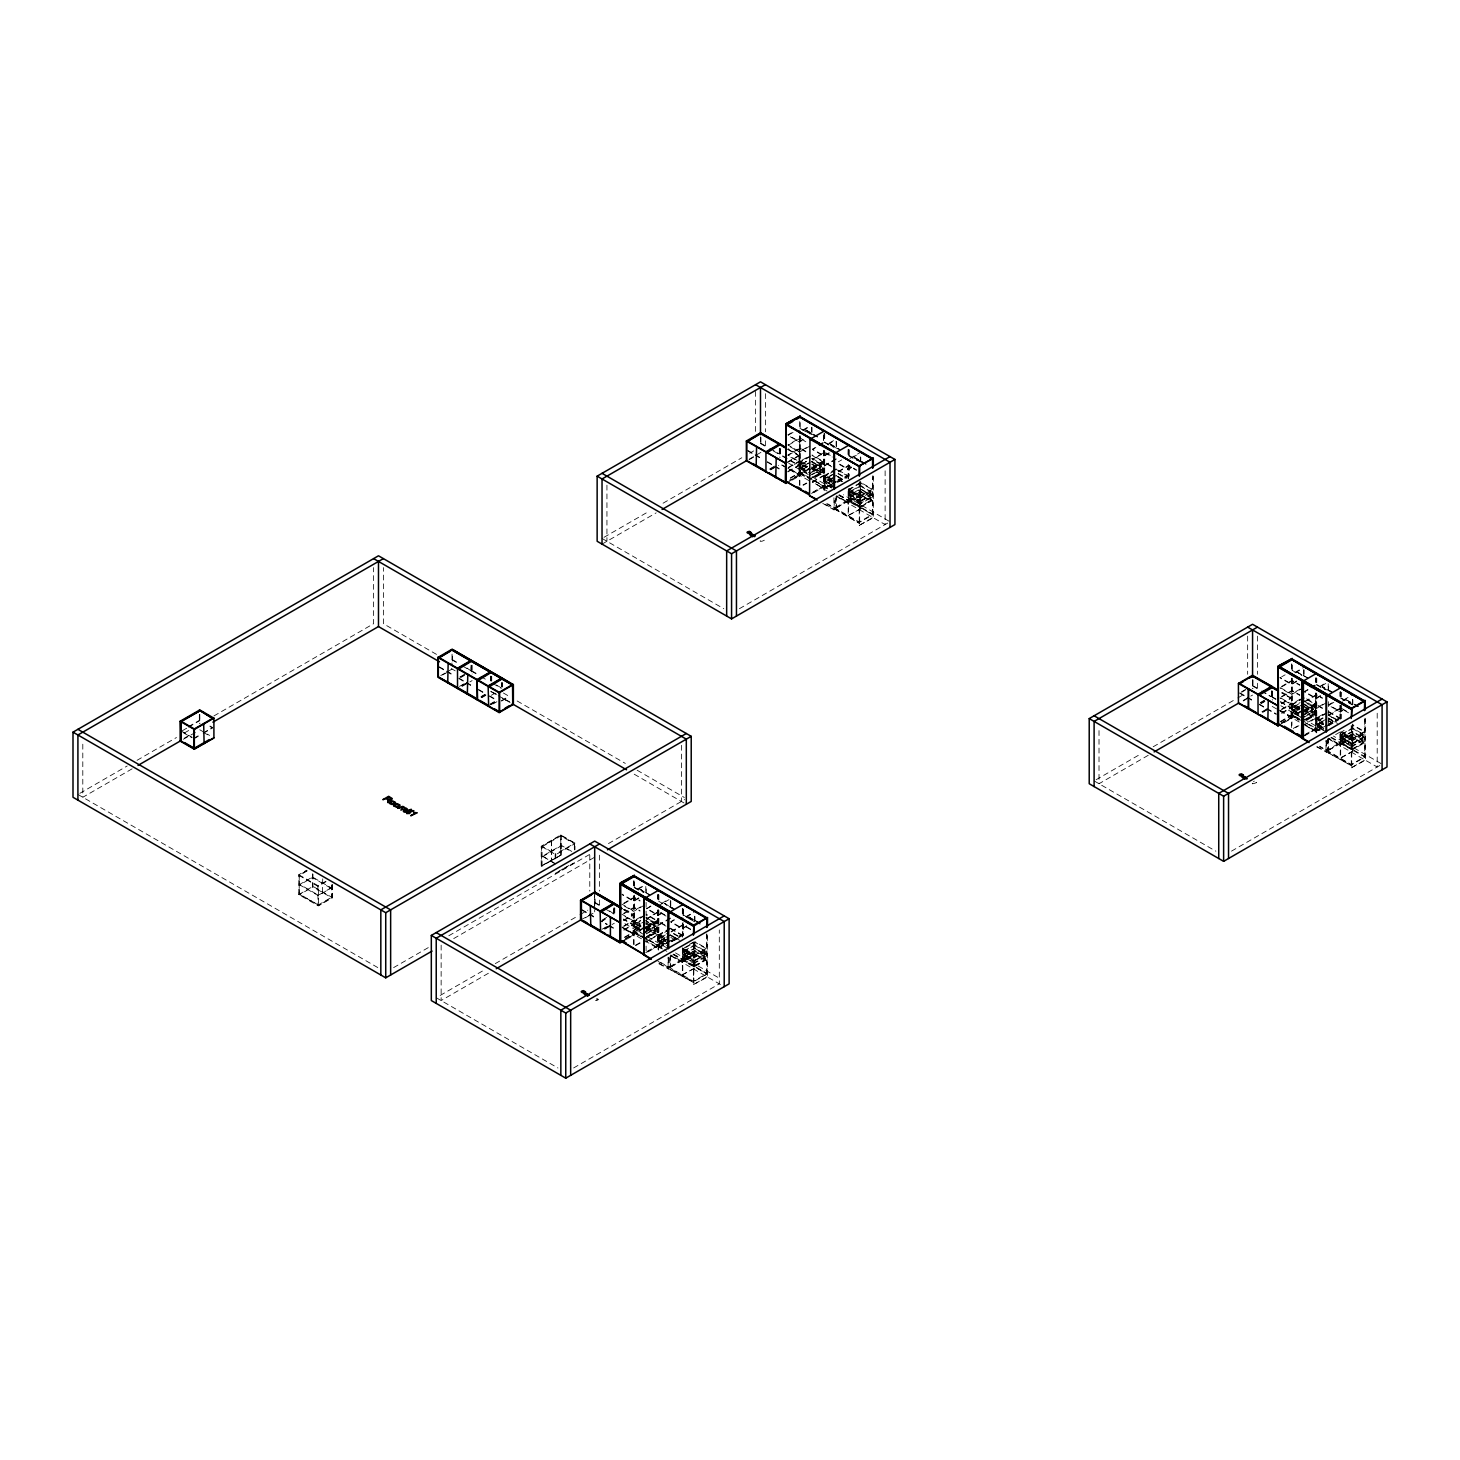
<?xml version="1.0" encoding="UTF-8"?>
<svg xmlns="http://www.w3.org/2000/svg" width="1460" height="1460" viewBox="0 0 1460 1460"><rect width="100%" height="100%" fill="white"/><g stroke="black" fill="none" stroke-linecap="round" stroke-linejoin="round"><path stroke-width="0.75" stroke-dasharray="5 3.75" d="M639.425 925.859L639.626 924.417L640.356 926.206L634.826 929.381L634.826 932.83L644.134 938.214L655.175 931.845L655.175 928.377L644.134 934.747M640.046 924.947L640.32 925.695M663.661 940.094L663.862 938.707C665.103 941.207 663.369 939.163 663.734 938.853M664.702 940.459L664.555 939.109M688.956 952.248C690.106 955.643 688.153 951.591 688.572 953.836M689.485 954.055L688.554 952.449M805.245 466.543L805.154 465.265L806.157 466.871L805.08 465.685L806.121 466.89L800.627 470.102L800.627 473.551M830.722 481.052C829.919 478.643 829.7 481.69 830.375 479.829M854.392 494.575C856.089 493.389 853.863 494.593 855.195 493.498M855.323 493.717L855.341 494.794L855.505 493.736L854.191 494.392L855.031 493.754M1297.922 708.118C1298.688 711.148 1296.443 706.658 1297.119 709.177M1297.976 708.41C1296.973 708.903 1299.473 708.538 1296.881 708.739M1321.647 723.339C1323.015 722.481 1322.632 723.576 1322.45 722.28M1346.959 736.734L1346.85 735.42L1346.467 737.008M1347.16 735.694L1347.397 737.3L1346.467 735.658M638.987 925.603L640.356 925.165M664.902 939.254C661.489 940.386 666.581 939.547 664.92 940.331M688.755 953.745L689.613 953.69M804.788 466.342L806.084 466.105M829.736 480.614L829.973 479.592M854.574 494.465L854.976 494.301M1297.539 708.866L1297.703 708.502M1321.391 722.974C1323.38 723.868 1321.811 721.696 1321.574 723.302M1321.592 721.933L1322.742 723.466M1346.211 736.698L1347.306 736.241M639.243 925.403L640.356 925.056L640.192 926.224M664.811 939.291C662.949 938.944 665.176 939.674 663.917 939.802M689.248 953.325L689.631 952.96M805.062 466.452L806.011 466.963M805.829 465.375L805.975 466.652M854.392 494.283L854.374 493.261M1297.119 707.881L1297.684 708.465M1321.756 721.879C1322.158 723.558 1320.953 722.025 1322.742 722.499M1346.558 736.57L1346.558 735.548M1347.416 737.227L1346.503 736.168L1347.562 736.187M764.346 540.218C760.332 542.645 757.43 540.419 763.836 540.182M664.483 940.039L663.716 938.762M806.157 466.926L805.099 465.886L806.084 466.598M639.772 925.257C638.586 925.056 641.852 925.841 639.024 925.677M664.829 940.331L663.752 939.218M830.411 480.121L829.682 479.427L830.539 480.431M855.432 494.429L854.483 493.097L854.41 494.009M855.305 494.484L854.757 493.517M639.334 925.567L639.462 925.129M805.427 465.138L805.409 465.685M1346.448 700.07L1358.311 706.494M829.937 479.847L829.955 479.3M649.791 894.724L639.9 889.231L643.842 892.188M674.301 908.886L664.409 903.411L674.064 909.689M866.182 463.952L854.447 457.436L864.083 463.732M664.537 939.747L664.154 938.579M805.044 465.776L805.299 465.886M698.5 922.209L688.591 917.446M805.792 429.861L817.509 436.558M639.48 925.257L640.356 926.206L639.589 925.494M688.572 953.143L688.846 953.289M830.32 444.023L840.12 449.607M188.577 726.624L199.801 720.127M186.697 728.212L181.095 731.442L192.026 737.756M188.577 727.135L199.801 720.638M79.88 793.309L127.184 765.989M137.039 760.313L176.459 737.537M184.343 732.993L190.256 729.58M213.927 715.929L373.596 623.73L373.596 567.593M184.343 738.158L191.826 733.832M132.093 768.836L82.8 797.288L82.8 741.133M183.339 739.235L196.151 732.044M193.851 738.304L201.334 733.978M203.196 732.902L212.558 727.5L208.908 725.401M193.851 738.815L201.334 734.489M203.196 733.413L212.558 728.011L208.908 725.912M604.002 537.317L649.28 511.164M663.059 503.207L741.808 457.746M749.692 453.202L753.634 450.921M791.32 432.853L787.852 434.861L799.423 441.541L802.909 439.533M793.072 432.361L787.852 435.372L799.423 442.051L802.909 440.044M602.031 544.106L656.161 512.861M749.163 459.17L760.934 452.363M749.163 459.681L757.01 455.137M802.909 429.97L808.128 426.959M803.091 430.39L808.566 427.214M769.858 468.842L773.782 466.579M806.376 447.618L799.423 451.633L787.852 444.935L800.007 437.927L805.811 441.267M809.844 446.121L799.423 452.125L787.852 445.446L800.007 438.438L805.811 441.778M769.858 469.353L773.782 467.09M770.314 469.609L774.676 467.09M770.752 469.864L778.6 465.338M787.524 461.999L799.295 455.191M787.524 462.51L799.733 455.447L788.053 448.713M829.152 453.202L823.951 456.213L812.38 449.534L815.848 447.015M812.38 449.534L815.848 447.526M829.17 443.128L834.39 440.117M827.875 444.387L834.828 440.373M806.394 457.692L787.852 468.186L799.295 474.518L789.477 480.176M810.3 455.94L799.441 462.218L787.834 455.52L800.007 448.512L805.811 451.852M810.3 456.451L799.879 462.473L807.617 466.945M787.852 471.434L798.784 465.138L780.078 454.334M800.627 467.893L800.627 464.444L806.157 461.25M787.852 471.945L798.784 465.649L780.078 454.845M806.595 461.506L801.084 464.7L801.084 468.149L806.595 464.955M830.32 455.41L824.535 452.071L812.38 459.608L824.535 452.582L832.255 457.035M806.796 472.164L799.898 468.131L809.935 473.277L820.976 466.89L820.976 463.44M809.935 462.346L801.266 467.364L806.741 470.522M440.738 675.578L452.052 669.045M799.898 468.186L809.935 462.546M442.69 674.958L448.585 671.563M829.152 452.691L823.951 455.702L812.38 449.023M806.595 467.182L801.084 470.357L801.084 473.806M790.444 477.803L800.171 472.182L806.741 476.179M790.444 478.314L800.171 472.693M809.935 468.021L799.423 474.354L787.852 467.674L800.007 460.666L805.811 464.006M812.654 467.09L822.418 461.451L822.418 472.766L812.654 478.405M791.448 479.555L809.844 468.861M813.092 467.346L822.856 461.707L822.856 473.022L813.092 478.661M787.962 482.074L799.733 475.267L799.733 435.627M811.486 468.66L823.641 461.634L812.052 454.936M792.379 480.03L800.171 475.522L800.171 435.883M812.216 469.007L821.414 463.696L821.414 467.145L810.391 473.533M836.124 469.353L823.969 476.38L812.362 469.682L824.517 462.145L832.255 466.616M812.362 469.682L824.517 462.656L832.255 467.127M812.125 471.617L820.775 466.616M812.125 471.817L820.775 466.817L811.669 461.561M836.106 458.768L823.951 465.776L811.669 458.586M836.106 459.261L823.951 466.287L812.38 459.608M459.809 677.038L467.09 672.841M460.703 677.057L468.003 672.841M809.935 475.486L820.976 469.098L820.976 472.565L809.935 478.935L800.354 473.533M460.703 677.568L464.353 675.469M812.216 474.664L821.414 469.353L821.414 472.821L810.391 479.19M838.314 461.853L841.781 459.845M812.125 477.475L820.775 472.273L811.669 467.017M802.909 485.012L806.394 483.005M803.347 485.267L806.832 483.26M849.902 458.458L860.323 452.436M852.074 457.71L857.294 454.699M827.09 491.071L812.38 481.836L824.535 474.81L832.255 479.263M812.38 482.348L824.535 475.321L832.255 479.774M459.462 686.401L465.357 683.006M836.124 468.842L823.969 475.869L812.362 469.171M461.433 685.78L465.357 683.517M461.871 686.036L466.233 683.517M834.828 470.613L824.407 476.635L833.021 481.636M462.309 686.291L472.127 680.615M832.729 477.712L825.155 482.055L825.155 478.606L832.51 474.354M832.948 474.609L825.593 478.844L825.593 482.311L832.948 478.059M838.314 471.416L848.735 465.393L856.454 469.846M838.314 471.927L848.735 465.904L856.454 470.357M833.076 485.924L825.794 481.508L836.197 475.504M851.618 467.017L848.15 469.025L836.58 462.346M851.618 467.529L848.15 469.536L836.58 462.856M832.51 480.011L825.155 484.264L825.155 487.713L825.593 484.519L832.948 480.267M812.855 492.166L823.805 485.833M812.417 479.975L823.622 486.235L823.805 450.611M811.486 493.462L824.261 486.089M813.749 492.677L824.699 486.344L824.699 451.122M824.425 487.95L824.864 476.416M825.794 487.385L836.197 481.18M836.106 481.49L823.951 488.516L812.38 481.836M823.951 489.027L836.106 482.001M837.164 481.234L846.946 475.595M837.62 481.49L847.384 475.851M848.735 475.467L834.463 483.972L825.155 478.606M838.295 482.001L848.735 475.978M481.052 696.584L484.976 694.321M481.052 697.095L484.976 694.832M481.49 697.351L485.852 694.832M491.29 691.693L496.327 694.796M481.928 697.606L485.852 695.343M491.363 695.27L495.013 693.153M848.169 489.702L860.761 482.42L872.368 489.118L848.15 502.861L836.58 496.181M871.364 491.892L860.396 485.541L849.355 491.929L860.341 498.261L871.364 491.892L871.364 495.341L860.341 501.711M860.834 485.797L849.793 492.166L849.793 495.633L860.834 489.264M490.122 704.103L495.998 700.69M490.122 704.596L495.998 701.202M490.56 704.851L496.893 701.202M502.331 698.062L509.084 702.169M871.364 497.55L860.396 491.217L849.355 497.586L860.341 503.919L871.364 497.55L871.364 500.999L860.341 507.368M492.969 703.976L496.893 701.712M860.834 491.473L849.793 497.842L849.793 501.291M835.558 498.572L835.558 507.368L848.333 499.995L848.333 491.18M501.492 700.599L508.773 696.402M848.771 500.251L835.138 508.627L849.227 500.506M501.492 701.11L508.773 696.913M849.994 500.506L860.341 506.474L870.726 500.47L860.396 494.502L848.625 501.273L860.177 507.934L860.615 496.418L848.607 489.447M822.746 503.371L834.061 509.905L834.372 497.513M860.396 494.703L849.994 500.707L860.341 506.675M860.834 494.922L848.15 502.349L836.58 495.67M860.341 500.999L870.726 494.794L860.396 488.826L848.625 495.67L860.177 502.331L849.063 495.341M848.169 490.852L848.169 515.526L860.761 508.755L860.761 481.855M848.169 515.526L860.761 508.755M872.496 514.65L872.66 476.927L872.496 514.65L848.607 500.853M859.173 482.84L859.228 525.363L872.861 517.497L872.861 475.65M859.228 525.363L873.299 517.752L873.299 475.905M739.435 608.674L890.016 521.749L843.296 494.758M332.533 884.505L332.533 897.681L318.389 905.912L298.771 894.578L298.771 874.759L306.618 870.233M307.056 870.489L299.209 875.014L299.209 894.834L312.951 886.913L312.969 873.208M307.056 871L299.209 875.525L317.952 886.348L326.237 881.566M298.771 894.578L312.969 886.384L332.533 897.681M325.799 881.311L317.952 885.837L317.952 905.656L331.675 897.717L331.675 884.505M322.332 892.297L322.733 878.847M331.183 887.844L318.426 895.199L299.72 884.395L312.458 877.04L331.183 887.844L318.426 895.71L299.72 884.906L312.458 877.551L331.183 888.355M317.952 905.145L331.675 897.225M541.204 866.017L561.206 854.976L541.623 866.309L541.623 846.49L561.242 835.156L561.242 854.994L541.204 866.017L541.204 846.252L560.768 834.956L574.966 843.095L574.966 849.702M542.061 846.745L560.786 835.923L574.528 843.862L555.786 854.666L541.204 846.252M555.311 864.046L542.554 856.162L561.279 845.358L574.017 852.731M542.554 856.673L561.279 845.869L568.561 850.085M555.183 858.553L555.183 854.319L574.966 843.095M562.775 869.029L555.183 873.409L574.528 862.659M564.673 867.933L572.265 863.535M393.616 967.615L429.094 947.139M448.804 935.75L590.734 853.808M608.473 843.57L684.685 799.569M453.713 938.579L595.644 856.637M440.172 995.446L485.45 969.312M495.287 963.618L577.977 915.894M579.948 914.745L587.814 910.201M488.388 973.272L441.139 1000.556L441.139 944.419M580.952 919.818L595.133 912.153M585.314 917.811L591.209 914.416M637.108 889.25L642.309 886.238M639.078 888.629L642.765 886.494M623.785 903.211L634.206 897.188L639.991 900.528M623.785 903.722L634.206 897.699L639.991 901.039M638.823 897.809L633.622 900.82L622.033 894.14M638.823 898.32L633.622 901.331L622.033 894.652M602.433 919.909L609.714 915.694M605.152 918.869L601.52 920.968L607.123 924.198M605.152 919.38L601.52 921.479L607.123 924.709M623.767 913.285L634.188 907.262L639.991 910.62M623.767 913.796L634.188 907.773L639.991 911.131M602.086 929.254L607.981 925.859M640.575 906.879L633.622 910.894L622.033 904.214M644.042 905.383L633.622 911.405L622.033 904.726M604.057 928.633L607.981 926.37M604.495 928.889L614.313 923.231M604.933 929.144L610.827 925.75M623.676 920.147L633.476 914.471M623.676 920.639L633.932 914.726L624.114 909.069M661.617 913.486L658.131 915.493L646.561 908.813L651.78 905.291M646.561 908.813L651.78 905.802M661.617 903.411L668.57 899.396M623.785 925.95L634.206 919.928L639.991 923.267M658.223 905.875L669.008 899.652M623.785 926.461L634.206 920.439L639.991 923.779M640.575 916.971L633.622 920.986L622.033 914.288M644.499 915.219L633.622 921.497L622.033 914.799M644.499 915.73L634.078 921.753L640.976 925.768M634.096 921.789L634.534 932.812L641.414 936.791M623.876 929.673L632.983 924.399L623.621 918.997M634.826 927.173L634.826 923.724L640.338 920.53M623.876 930.184L632.983 924.91L623.621 919.508M640.776 920.786L635.264 923.979L635.264 927.428L640.776 924.235M670.304 918.541L658.131 925.567L646.561 918.887L658.734 911.35L666.435 915.803M646.561 918.887L658.734 911.861L666.435 916.314M634.096 927.465L644.134 921.625M661.617 912.974L658.131 914.982L646.561 908.303M640.776 926.443L635.264 929.637L635.264 933.086M624.625 937.083L634.37 931.462L639.918 934.674M624.625 937.594L634.37 931.973M644.134 927.301L625.628 938.324M625.628 938.835L644.042 928.122M646.835 926.352L656.598 920.712L656.598 932.046L646.835 937.685M645.32 927.739L657.055 920.968L657.055 932.301L645.32 939.072M622.161 941.353L633.932 934.546M645.667 927.939L657.839 920.913L646.233 914.216M626.577 939.309L634.37 934.802L634.37 895.163M645.667 928.451L657.839 921.424L646.233 914.726M670.322 928.633L658.15 935.659L646.543 928.962L658.716 921.424L666.453 925.895M646.543 928.962L658.716 921.935L666.453 926.406M646.305 931.097L654.974 925.895L645.849 920.621L655.613 926.425L655.613 922.976L645.849 917.336M644.572 932.794L655.613 926.425M670.304 918.03L658.131 925.056L646.561 918.377M646.415 933.944L655.613 928.633L655.613 932.101L644.572 938.47M674.246 919.617L670.76 921.625L682.349 928.305L687.551 925.293M674.246 920.129L670.76 922.136L682.349 928.815L687.551 925.804M646.305 936.754L654.974 931.553L645.849 926.297M635.374 945.295L640.575 942.284M635.812 945.551L641.013 942.54M685.835 916.734L694.522 911.715M686.273 916.989L691.474 913.978M670.322 928.122L646.561 941.627L658.734 934.09L666.435 938.543M669.008 929.892L658.588 935.915L666.326 940.368M679.685 940.331L670.377 934.984L659.336 941.335L659.336 937.867L666.709 933.633M665.304 934.947L659.792 938.123L659.792 941.591L665.304 938.397M658.624 941.609L668.662 946.701M670.377 934.783L659.975 940.788L665.45 943.945M666.709 939.291L659.336 943.543L659.336 946.992L666.873 951.336M665.304 940.605L659.792 943.799L659.792 947.248L665.304 944.054M647.054 951.427L658.004 945.113M646.616 939.236L657.803 945.514L658.004 909.89M645.667 952.741L658.442 945.368M647.93 951.938L658.88 945.624L658.88 910.401M662.493 948.945L658.624 947.23L662.055 949.201M659.975 946.445L670.377 940.459M670.304 940.769L658.131 947.796L646.561 941.116M671.363 940.514L681.127 934.875M658.131 948.307L670.304 941.28M671.801 940.769L681.564 935.13M682.915 934.747L668.662 943.251L659.336 937.867M671.928 941.609L682.915 935.258M674.611 940.313L680.123 937.137M689.303 944.456L694.522 941.444M684.083 947.978L694.96 941.7L706.549 948.398L682.349 962.14L670.76 955.46M683.262 949.018L682.824 960.552L694.376 967.213L694.814 955.679L682.824 949.274L694.394 955.935L706.549 948.909L694.96 942.211L684.539 948.234M695.033 945.076L683.992 951.446L683.992 954.913L695.033 948.525M695.033 950.734L683.992 957.121L683.992 960.571M669.757 957.833L669.757 966.648L682.532 959.275L682.532 948.27M682.97 959.53L669.337 967.907L683.408 959.786M658.825 963.728L668.68 968.929L668.68 957.578M695.033 954.201L682.349 961.629L670.76 954.949M705.563 951.153L694.522 957.541L683.554 951.19L694.577 944.821L705.563 951.153L705.563 954.621L694.522 960.99L683.554 954.658M705.563 956.829L694.522 963.198L683.554 956.866L694.577 950.497L705.563 956.829L705.563 960.278L694.522 966.648M694.522 965.735L704.924 959.749L694.577 953.781L684.192 959.767L694.522 965.936M682.349 947.887L682.349 974.805L694.96 968.035L694.96 943.361M682.349 974.805L694.96 968.035M682.787 960.133L706.859 973.82L673.151 954.366M707.042 973.929L693.409 981.813L658.022 961.373M659.263 963.472L693.81 982.708L668.114 968.4L668.114 957.048M693.409 942.795L693.409 984.642L707.042 976.777L706.859 933.98M693.409 984.642L707.498 977.032L707.498 935.185M573.634 1067.953L719.305 983.839L719.305 929.947M1241.602 691.766L1248.884 687.551M1241.602 692.277L1245.252 690.16M1096.077 779.75L1141.355 753.615M1153.163 746.79L1235.853 699.066M1237.824 697.917L1243.737 694.504M1281.661 676.82L1285.147 674.812M1148.235 755.313L1099.015 783.728L1099.015 727.591M1243.208 700.471L1252.571 695.07M1243.208 700.983L1249.085 697.588M1294.984 672.421L1303.67 667.402M1295.166 672.823L1300.641 669.665M1281.661 686.383L1292.082 680.36L1299.802 684.831M1281.661 686.894L1292.082 680.871L1299.802 685.324M1296.717 680.981L1291.498 683.992L1279.927 677.312M1260.309 702.57L1267.609 698.355M1296.717 681.491L1291.498 684.503L1279.927 677.823M1260.309 703.081L1263.958 700.964M1261.221 703.081L1264.871 700.983M1261.221 703.592L1264.871 701.493M1281.643 696.457L1292.082 690.434L1299.802 694.905M1281.643 696.967L1292.082 690.945L1299.802 695.416M1300.185 689.065L1291.498 694.066L1279.927 687.386M1303.67 687.569L1291.498 694.577L1279.927 687.897M1261.933 711.805L1267.828 708.41M1262.371 712.06L1268.703 708.41M1272.189 706.403L1303.196 724.306M1262.827 712.316L1268.703 708.921M1281.552 703.318L1291.37 697.643L1291.37 717.462M1281.552 703.811L1291.808 697.898L1281.99 692.241M1307.923 689.467L1304.455 691.474L1316.026 698.154L1321.227 695.142M1307.923 689.978L1304.455 691.985L1316.026 698.665L1321.227 695.654M1319.511 686.583L1326.465 682.568M1321.483 685.945L1326.903 682.824M1281.661 709.122L1292.082 703.099L1299.802 707.553M1281.661 709.633L1292.082 703.611L1299.802 708.063M1300.203 699.139L1291.516 704.158L1279.909 697.46M1303.67 697.643L1291.516 704.669L1279.909 697.971M1299.692 709.396L1291.954 704.924L1302.375 698.902M1291.972 704.961L1292.41 715.984L1299.309 719.962M1281.752 712.845L1290.859 707.571L1277.774 700.015M1292.702 706.895L1302.01 712.261L1313.051 705.892L1313.051 709.341L1302.01 715.71L1292.702 710.345L1292.702 706.895L1300.057 702.643M1281.752 713.356L1290.859 708.082L1277.774 700.526M1298.67 703.957L1293.14 707.151L1293.14 710.6L1298.67 707.406M1304.455 701.548L1316.61 694.522L1322.395 697.862M1302.01 704.797L1291.972 710.637L1298.852 714.597M1292.702 712.553L1302.01 717.918L1313.051 711.549L1313.051 715.017L1302.01 721.386L1292.702 716.002L1292.702 712.553L1300.057 708.301M1298.67 709.615L1293.14 712.808L1293.14 716.258M1280.566 721.386L1292.246 714.633L1299.655 718.922M1280.566 721.897L1292.246 715.144M1302.01 710.472L1291.972 716.239L1298.852 720.218M1281.552 722.627L1300.185 711.786M1281.552 723.138L1303.67 710.29M1304.729 709.523L1314.493 703.884L1314.493 715.217L1304.729 720.857M1305.167 709.779L1314.931 704.14L1314.931 715.473L1305.167 721.112M1280.037 724.525L1291.808 717.718M1305.295 710.108L1315.716 704.085L1304.109 697.387M1284.453 722.481L1292.246 717.973L1292.246 678.334M1304.291 711.458L1315.716 704.596L1304.109 697.898M1304.181 714.269L1312.85 709.067L1305.568 704.851M1302.448 715.966L1313.489 709.596L1313.489 706.147L1304.181 700.764M1322.979 704.213L1316.026 708.228L1303.744 701.019M1326.447 702.716L1316.026 708.739L1304.455 702.059L1316.61 695.033L1322.395 698.373M1304.291 717.115L1313.489 711.805L1313.489 715.272L1302.448 721.642M1332.122 702.789L1328.655 704.797L1340.225 711.476L1343.693 709.469M1333.856 702.296L1328.655 705.308L1340.225 711.987L1343.693 709.98M1304.181 719.926L1312.85 714.925M1293.25 728.467L1300.203 724.452M1295.422 727.719L1298.907 725.711M1343.711 699.906L1352.398 694.887M1342.415 701.165L1349.369 697.15M1322.979 714.305L1304.455 724.799L1316.026 731.478L1326.447 725.456M1326.903 712.553L1316.026 718.831L1304.437 712.133L1316.591 705.107L1322.395 708.465M1326.903 713.064L1316.482 719.087L1323.38 723.101M1322.742 717.864L1317.23 721.039L1326.538 726.423L1340.809 718.43M1323.18 718.119L1317.668 721.295L1317.668 724.762L1323.18 721.568M1326.538 718.959L1317.869 723.959L1323.326 727.317M1323.07 721.167L1317.23 724.507L1326.538 729.872M1304.93 734.599L1315.88 728.284L1315.88 693.062M1323.18 723.777L1317.668 726.97L1317.23 730.164L1316.938 718.867M1315.697 728.686L1315.697 693.263M1303.561 735.913L1316.336 728.54M1304.638 735.803L1316.774 728.795L1316.774 693.573M1317.869 729.617L1326.538 724.616M1323.07 726.824L1316.026 730.967L1304.455 724.288L1316.61 717.261L1322.395 720.601M1317.668 730.42L1323.18 727.226M1329.239 723.686L1339.003 718.046M1327.724 725.072L1339.459 718.302M1328.071 725.273L1340.809 717.918M1328.819 725.62L1338.017 720.309M1335.608 734.617L1340.809 731.606L1352.38 738.286L1340.225 745.312L1328.655 738.632M1344.149 730.402L1340.681 732.409L1352.27 739.107L1364.443 732.08L1352.836 725.383M1352.909 728.248L1341.868 734.617L1341.868 738.085L1352.909 731.697M1340.7 738.103L1352.471 731.277L1363.439 737.793L1352.398 744.162L1341.43 737.829M1352.471 731.478L1342.068 737.282L1352.398 743.45M1352.909 733.924L1341.868 740.293L1341.868 743.742M1327.633 738.815L1327.633 749.82L1340.408 742.447L1340.408 733.632M1340.846 742.702L1327.213 751.079L1341.284 742.957M1342.068 743.14L1352.471 736.953L1363.439 743.45L1352.398 749.82L1341.43 743.487L1341.284 734.143M1316.701 746.899L1326.574 752.101L1326.447 739.964M1341.43 743.487L1352.471 737.117M1352.909 737.373L1340.225 744.801L1328.655 738.121M1352.27 738.596L1364.443 731.57L1352.836 724.872M1363.439 734.325L1352.398 740.713L1341.43 734.362L1352.471 727.992L1363.439 734.325L1363.439 737.793M1352.398 743.25L1362.801 737.245M1352.69 744.472L1340.7 738.048M1363.439 740.001L1352.398 746.37L1341.43 740.038L1352.471 733.668L1363.439 740.001L1363.439 743.45M1352.398 748.925L1362.801 742.921M1352.836 724.288L1352.836 751.207L1340.244 757.977L1340.244 733.303M1352.836 751.207L1340.681 758.233L1340.681 733.559M1351.248 725.292L1351.303 767.814L1364.936 759.948L1364.936 718.101M1351.303 767.814L1365.374 760.204L1365.374 718.356M1231.51 851.125L1382.091 764.182L1333.418 736.077M1253.538 781.702L1254.286 781.1M596.866 999.005L598.016 999.443L596.665 999.917M596.702 998.731C602.268 999.826 591.902 1001.56 594.001 1000.1M1346.503 699.924L1358.092 706.439M1307.667 677.896L1297.776 672.439L1307.43 677.878M1332.195 692.058L1322.285 686.601L1331.94 692.04M1301.918 675.067L1297.757 672.476L1301.699 675.378M1332.177 692.587L1322.267 687.295M1340.809 697.77L1352.38 704.45M1322.231 687.204L1326.319 689.467M1292.082 670.286L1297.867 673.626M1316.61 684.448L1326.264 690.014M1340.809 698.281L1352.38 704.961M1316.61 684.959L1324.329 689.412M1346.594 711.184L1340.809 707.845L1328.655 714.871L1338.291 720.437M1348.529 712.808L1340.809 708.356L1328.655 715.382L1338.291 720.948M1322.395 707.954L1316.591 704.596L1304.437 711.622L1316.026 718.32M1328.636 711.549L1340.244 718.247M1328.636 712.06L1340.244 718.758M1352.471 728.504L1362.563 734.325L1362.563 737.793L1352.471 731.953M1328.272 715.181L1337.123 720.309M1328.272 717.955L1335.553 722.171M1303.744 703.994L1313.489 709.596M1328.272 718.156L1337.579 723.503M1303.744 704.486L1312.613 709.596L1312.613 706.147M1328.272 718.63L1335.352 722.736M1291.37 698.154L1281.679 692.788L1291.005 698.373L1291.005 717.462M1304.181 706.439L1313.489 711.805M1328.709 720.601L1332.25 722.645M1352.471 734.161L1362.563 740.001L1362.563 743.45L1342.744 732.208M1303.744 706.695L1312.613 711.805L1312.613 715.272L1303.744 710.144M1328.272 720.839L1331.812 722.901M1303.744 709.669L1313.489 715.272M1316.61 717.773L1322.395 721.112M1340.681 731.898L1352.69 738.851L1352.69 750.13L1340.7 743.724L1341.138 734.07M1291.954 704.413L1299.692 708.885M1316.482 718.576L1323.818 722.846M1352.398 740.202L1342.306 734.362L1342.306 737.829L1352.398 743.651M1298.907 709.962L1293.597 706.895L1293.597 710.345L1298.907 713.411M1323.435 724.123L1318.106 721.039L1318.106 724.507L1323.435 727.573M1252.534 685.452L1260.016 689.777M1261.896 690.854L1271.24 696.767L1261.896 691.365M1272.153 696.785L1275.894 698.938M1252.534 685.963L1260.016 690.288M1272.153 697.278L1275.894 699.449M1298.816 713.155L1293.341 709.998M1341.138 737.793L1352.69 744.527M854.428 457.473L865.871 464.225M1292.41 710.327L1299.309 714.341M1323.818 728.504L1316.5 724.78L1323.38 728.759M854.374 458.075L864.265 463.568M817.509 437.087L805.701 429.988L815.319 436.266M839.755 449.789L830.192 444.862M1352.398 745.859L1342.306 740.038L1342.306 743.487M805.774 430.718L815.538 436.102M834.317 446.924L830.503 444.004M848.735 455.319L860.323 461.999M848.735 455.83L856.454 460.283M1298.907 715.619L1293.597 712.553L1293.597 716.002M1323.435 729.781L1318.106 726.715L1318.106 730.164M811.596 434.514L800.007 428.346M824.535 441.997L834.189 447.563M1326.538 732.08L1317.23 726.715L1322.797 722.481M801.942 429.459L809.661 433.912M824.535 442.508L830.32 445.848M1280.84 705.727L1323.672 730.456M1342.068 742.939L1352.398 749.108M1301.517 719.981L1320.096 730.712M1331.41 737.245L1364.936 756.608L1351.303 764.474L1319.676 746.206M1298.816 718.831L1293.341 715.674M1291.625 714.998L1320.096 731.223M1330.863 737.629L1364.936 757.101L1351.303 764.985L1319.676 746.717M1279.927 710.126L1291.498 716.805M1279.927 710.637L1291.498 717.316M1305.149 725.419L1316.829 732.172M1328.509 738.906L1377.2 767.011L1377.2 710.874M1239.777 692.807L1245.398 696.055M1247.26 697.132L1254.742 701.457M1259.396 704.14L1265.017 707.388M1266.878 708.465L1276.241 713.867M1239.777 693.317L1245.398 696.566M1247.26 697.643L1254.742 701.968M1259.396 704.651L1265.017 707.881M1266.878 708.976L1276.241 714.378M1327.633 749.82L1328.509 750.33L1328.509 739.326M805.811 451.341L800.007 448.001L787.834 455.009L799.441 461.707M838.496 470.211L848.169 475.796M1317.139 746.644L1351.686 765.88L1326.009 751.572L1326.009 740.22M812.052 455.447L823.641 462.145L809.935 469.81L800.627 464.444M836.562 469.609L848.169 476.307M860.396 486.052L870.489 491.892L870.489 495.341L860.396 489.52L860.396 485.541M812.107 458.33L821.414 463.696M838.405 473.514L846.216 477.986M837.967 473.752L846.216 478.497M860.396 489.009L871.364 495.341M811.669 461.36L821.414 467.145M838.004 476.562L845.504 481.052M836.197 475.705L843.478 479.92M811.669 462.035L820.538 467.145L820.538 463.696M837.967 477.219L843.278 480.285M788.053 449.224L799.295 455.702M787.542 449.351L799.095 455.83L799.095 474.902M860.396 491.728L870.489 497.55L870.489 500.999L860.396 495.177L860.396 491.217M812.107 463.988L821.414 469.353M838.405 479.172L845.504 483.26M811.669 464.243L820.538 469.353L820.538 472.821L811.669 467.693M837.967 479.427L841.508 481.471M860.396 494.666L871.364 500.999M811.669 467.218L821.414 472.821M848.735 488.644L860.323 495.323M848.735 489.155L860.323 495.834M800.007 461.159L805.811 464.517M799.879 461.962L807.617 466.434M824.407 476.124L832.127 480.595M860.341 497.75L850.249 491.929L850.249 495.378M806.832 467.51L801.522 464.444L801.522 467.893M831.361 481.672L826.031 478.606L826.031 482.055M760.459 443L767.942 447.326M769.822 448.402L779.165 453.804M849.994 494.83L860.341 500.798M760.459 443.512L766.08 446.76M773.563 451.067L779.165 454.315M849.994 495.031L860.341 501.2M825.794 481.508L833.076 485.724M801.266 467.547L806.832 470.959M834.463 487.421L824.425 482.348L833.021 487.311M860.341 503.408L850.249 497.586L850.249 501.036M806.832 473.168L801.522 470.102L801.522 473.551M831.361 487.33L826.031 484.264L826.031 487.713M788.765 463.276L810.19 475.65M812.143 476.781L834.463 489.629M807.581 476.471L829.444 489.283M839.354 494.812L872.861 514.157L859.228 522.023L827.601 503.773M799.733 472.438L829.444 489.483M838.952 495.086L872.861 514.668L859.228 522.534L825.703 503.189M799.569 472.547L810.592 478.898M824.079 486.709L827.765 488.826M838.788 495.177L847.968 500.488M799.898 473.788L806.796 477.767M781.921 464.992L811.121 481.855M836.434 496.473L885.125 524.578L885.125 468.423M781.848 465.138L798.93 475.011L798.93 455.921M747.702 450.373L753.323 453.604M755.203 454.68L762.686 459.006M767.321 461.688L772.942 464.937M774.804 466.014L782.305 470.339M747.702 450.866L753.323 454.115M755.203 455.191L762.686 459.517M767.321 462.2L772.942 465.448M774.804 466.525L782.305 470.85M835.558 507.368L836.434 507.879L836.434 496.874M825.064 504.211L834.5 509.649M1094.106 780.899L1215.851 851.18M602.031 538.448L723.777 608.729M452.016 659.427L459.498 663.734M466.999 668.059L470.74 670.724L461.378 665.34M471.635 670.742L479.117 675.067M496.327 684.995L501.382 687.915M452.016 659.938L459.498 664.245M471.635 671.253L479.117 675.578M480.997 676.655L488.48 680.981M492.951 683.554L501.382 688.427M436.503 654.39L383.396 623.73L383.396 567.593M503.39 693.007L509.284 696.42M517.15 700.964L625.336 763.416M637.144 770.241L684.357 797.489M496.82 694.376L491.728 691.949M509.54 701.712L502.769 698.318M451.268 668.589L455.21 670.852M490.615 691.292L512.734 704.067M634.206 774.202L686.309 804.296M439.277 666.782L444.88 670.03M446.76 671.107L454.243 675.433M458.896 678.115L464.499 681.345M466.379 682.422L473.861 686.748M478.515 689.43L485.267 693.336M489.538 695.799L496.291 699.705M439.277 667.293L444.88 670.542M446.76 671.618L454.243 675.925M458.896 678.626L464.499 681.856M466.379 682.933L473.861 687.258M478.515 689.941L485.267 693.847M489.538 696.311L496.291 700.216M574.528 849.957L574.528 843.351L560.786 835.412L560.786 855.231M574.327 843.46L574.327 849.83M688.609 916.734L700.07 923.486M688.919 917.172L698.464 922.848M639.881 889.268L649.426 894.907M664.409 903.411L673.954 909.069M688.554 917.355L700.106 924.107M643.988 892.06L640.192 889.231M674.246 909.525L664.72 903.393M682.933 914.599L694.504 921.789L682.933 915.11M634.206 887.114L643.842 892.68M658.734 901.276L666.435 905.729M634.206 887.625L639.991 890.965M690.653 929.126L682.933 924.673L670.76 931.699L680.415 937.265M690.653 929.637L682.933 925.184L670.76 932.21L680.415 937.776M670.76 928.377L682.349 935.075M670.76 928.889L682.349 935.586M542.554 856.162L555.311 863.535M694.577 945.332L704.669 951.153L704.669 954.621L694.577 948.781M694.577 948.288L705.563 954.621M672.202 935.842L679.484 940.039M670.377 935.459L677.476 939.565M624.114 909.58L633.476 914.982M623.803 909.616L633.293 915.091L633.293 934.181M623.621 909.726L633.111 915.201L633.111 934.29L623.621 928.797M645.849 923.012L655.613 928.633M670.815 937.429L674.374 939.473M694.577 950.989L704.669 956.829L704.669 960.278L694.577 954.457M705.563 960.278L694.577 953.946L683.554 960.315L683.408 948.763M645.849 926.461L655.613 932.101M684.868 949.036L694.504 954.603M682.933 948.434L694.504 955.114M658.734 934.601L666.435 939.054M682.787 948.726L694.394 955.424M634.078 921.242L641.414 925.512M646.543 928.451L658.15 935.148M658.588 935.404L666.326 939.857M694.522 957.03L684.43 951.19L684.43 954.658L694.522 960.479M641.031 926.79L635.702 923.724L635.702 927.173L641.031 930.239M665.541 940.952L660.23 937.867L660.23 941.335L665.541 944.401M634.826 923.724L644.134 929.089L655.175 922.72L655.175 926.169L644.134 932.538L634.534 927.155L641.414 931.17M594.658 902.28L602.14 906.605M609.623 910.912L613.364 913.595L604.002 908.193M684.192 954.11L694.522 960.278L704.924 954.073L694.577 948.106L682.824 954.931L694.376 961.611L683.262 954.621M594.658 902.791L602.14 907.116M640.922 929.783L635.465 926.625L640.922 929.983M659.975 940.988L665.45 944.146M659.062 941.353L665.942 945.332M634.096 927.41L640.976 931.425M658.624 941.554L665.505 945.587M694.522 962.688L684.43 956.866L684.43 960.315M641.031 932.447L635.702 929.381L635.702 932.83M663.771 945.587L660.23 943.543L660.23 946.992M624.898 923.687L668.662 948.909M675.524 952.905L720.309 978.766M641.779 935.75L662.22 947.54M673.534 954.073L707.042 973.437L693.409 981.303L659.902 961.957M633.932 931.717L662.22 948.051M633.75 931.827L644.773 938.178M658.277 945.971L661.946 948.106M672.969 954.457L682.148 959.767M634.096 933.068L640.976 937.046M622.033 926.954L633.622 933.633L624.114 928.377M622.033 927.465L659.336 949.219M670.633 955.734L724.215 986.686M581.901 909.635L587.504 912.883M589.384 913.96L596.866 918.285M609.002 925.293L616.485 929.6M581.901 910.146L587.504 913.394M589.384 914.471L596.866 918.796M609.002 925.804L616.485 930.111M669.757 966.648L670.633 967.159L670.633 956.154M199.764 729.763L209.583 735.42M203.25 732.281L209.127 735.676M181.095 730.931L192.026 737.245M298.771 874.759L318.554 885.983L318.389 905.912M299.209 894.323L318.554 905.072L299.574 894.122L299.574 875.033M436.23 997.728L557.957 1068.008M77.909 794.441L377.866 967.633M1364.571 719.47L1364.571 757.101M1352.836 699.632L1352.836 704.103M1352.398 699.377L1352.398 703.848M1352.398 724.032L1352.398 750.951M1351.741 726.222L1351.741 768.07M1341.284 692.314L1341.284 696.712M1341.284 705.527L1341.284 718.74M1340.846 692.058L1340.681 696.822M1340.846 705.271L1340.681 720.108M1340.408 691.803L1340.408 696.201M1340.408 707.206L1340.408 718.229M1340.207 691.93L1340.207 696.365M1340.207 705.216L1340.244 719.853M1340.043 692.04L1340.043 696.457M1340.043 705.308L1340.043 718.594M1340.043 734.088L1340.043 742.939M1328.636 686.218L1328.636 690.635M1328.636 701.639L1328.636 725.857M1328.198 683.773L1328.198 690.379M1328.071 739.07L1328.071 750.075M1326.136 741.005L1326.136 752.356M1316.774 678.152L1316.774 682.55M1316.336 677.896L1316.336 682.568M1316.482 693.245L1316.482 732.883M1316.153 678.243L1316.153 682.678M1316.026 692.989L1316.026 732.628M1315.697 677.787L1315.515 682.313M1304.109 669.866L1304.109 674.264M1303.67 669.611L1303.67 676.217M1297.429 707.644L1297.228 708.739M1292.246 665.121L1292.246 676.126M1291.808 663.99L1291.808 670.633M1291.808 678.079L1291.954 725.328M1291.625 664.081L1291.625 670.724M1291.516 678.827L1291.516 729.471M1272.627 691.237L1272.627 700.052M1272.189 690.981L1272.189 699.796M1271.751 690.726L1271.751 697.332M1271.551 691.182L1271.386 697.643M1257.48 636.104L1257.48 674.283M1257.48 683.262L1257.48 689.996M1253.009 679.904L1253.009 688.718M1252.571 679.648L1252.571 688.718M1252.406 680.323L1252.406 688.81M1247.661 636.104L1247.661 674.283M860.761 457.181L860.761 461.67M860.323 456.925L860.323 461.415M860.323 481.599L860.323 508.5M859.666 481.581L859.666 525.618M849.227 449.863L849.227 456.469M849.227 465.284L849.227 476.288M849.227 489.502L849.355 501.036M849.063 489.739L849.063 501.017M848.771 449.607L848.607 456.597M848.771 465.028L848.607 478.734M848.771 489.246L848.607 515.782M848.333 449.351L848.333 455.958M848.333 464.773L848.333 477.967M848.132 449.498L847.968 456.232M848.132 464.974L847.968 478.351M836.562 441.577L836.562 448.184M836.124 441.321L836.124 447.928M835.996 496.619L835.996 507.624M833.934 497.769L834.061 509.905M830.357 479.537L830.558 481.143M824.699 433.51L824.699 442.307M824.261 433.492L824.261 442.344M824.407 450.793L824.407 490.432M824.079 433.584L824.079 442.435M823.969 450.538L823.969 490.177M823.805 435.19L823.622 441.978M823.44 435.427L823.44 442.07M823.44 450.921L823.44 486.326M812.052 427.415L812.052 434.022M811.596 427.159L811.596 433.766M800.171 422.67L800.171 433.693M799.879 436.631L799.879 487.275M799.733 421.538L799.733 433.438M799.441 436.376L799.441 487.019M780.553 448.786L780.553 455.392M780.114 448.53L780.114 457.345M779.95 449.205L779.95 455.575M779.677 448.275L779.476 457.217M779.311 448.84L779.311 455.191M765.405 393.652L765.405 431.832M765.405 440.81L765.405 447.545M760.934 437.471L760.934 444.077M760.496 436.905L760.332 444.241M755.587 391.408L755.587 431.832M706.677 934.09L706.677 973.929M694.96 916.46L694.96 920.932M694.522 916.205L694.522 920.676M694.522 943.105L694.522 967.779M693.847 943.05L693.847 984.898M693.372 944.383L693.372 982.963M683.408 909.142L683.408 915.748M683.408 924.545L683.408 935.568M682.97 908.886L682.787 920.293M682.97 922.41L682.787 936.937M682.787 948.142L682.787 975.061M682.532 908.631L682.532 915.237M682.532 924.034L682.532 937.247M682.331 908.759L682.331 915.402M682.349 923.213L682.349 936.681M681.418 745.312L681.418 801.449M670.76 900.856L670.76 907.445M670.322 900.601L670.322 907.207M670.195 955.898L670.195 966.903M668.242 957.833L668.242 969.184M659.062 935.696L659.062 946.974M658.88 894.98L658.88 901.587M658.442 894.724L658.442 899.396L658.277 895.071M658.588 910.073L658.588 951.902M658.15 909.817L658.15 951.646M658.004 894.469L657.803 899.031M657.639 894.706L657.639 899.141M657.639 910.201L657.639 945.606M646.233 888.885L646.233 893.301M646.105 902.353L646.105 950.788M645.794 886.439L645.794 893.045M634.37 881.949L634.37 886.348M633.932 880.818L633.932 887.461M634.078 895.911L634.078 946.554M633.75 880.909L633.75 887.552M633.622 895.655L633.622 946.299M614.751 908.065L614.751 914.672M614.313 907.81L614.131 914.836M613.857 909.762L613.857 914.161M613.674 908.01L613.492 914.471M606.94 485.14L606.94 541.277M599.586 855.177L599.586 891.093M599.586 900.09L599.586 906.824M595.133 898.94L595.133 905.547M594.695 892.078L594.695 911.898M594.512 895.035L594.512 907.755M589.785 855.177L589.785 891.093M560.768 834.956L560.768 854.72M555.786 858.571L555.786 854.155L542.061 846.234L542.061 866.054M555.347 854.41L555.347 858.827M502.331 682.641L502.331 687.058M501.893 682.386L501.893 686.802M501.692 682.86L501.528 687.186M491.728 676.527L491.728 680.944M491.29 676.272L491.126 681.181M490.852 676.017L490.852 680.433M490.651 676.473L490.651 680.725M490.487 676.582L490.487 680.816M472.127 665.212L472.127 674.009M471.671 665.523L471.671 674.009M471.507 665.614L471.507 674.1M471.233 666.892L471.233 673.498M471.033 665.158L470.868 673.735M452.509 656.087L452.509 664.884M452.052 654.189L451.888 664.902M332.095 884.76L332.113 897.973L312.495 886.658L312.495 873.445M199.764 714.341L199.947 723.485M199.326 714.597L199.326 723.412M1256.403 782.669C1247.534 785.991 1255.491 780.662 1256.403 782.669M860.761 482.931L848.607 489.958L860.195 496.655L872.368 489.629L860.761 482.931M834.372 508.865L859.611 523.447L834.372 508.865M870.927 491.637L859.885 498.006L859.885 501.455L870.927 495.086L870.927 491.637M870.927 497.294L859.885 503.663L859.885 507.113L870.927 500.743L870.927 497.294M646.305 917.592L654.719 922.976L654.719 926.425L645.849 921.315L646.305 917.592M646.305 923.267L654.719 928.633L654.719 932.101L645.849 926.972L646.305 923.267M705.125 950.898L694.084 957.285L694.084 960.735L705.125 954.366L705.125 950.898M705.125 956.574L694.084 962.943L694.084 966.392L705.125 960.023L705.125 956.574M1363.001 734.088L1351.96 740.457L1351.96 743.906L1363.001 737.537L1363.001 734.088M1363.001 739.745L1351.96 746.115L1351.96 749.564L1363.001 743.195L1363.001 739.745M551.442 840.851L551.442 860.597L551.442 840.851"/><path stroke-width="1.5" d="M1247.26 778.764L1245.708 777.596L1244.668 779.165M754.784 536.623C756.937 534.652 750.659 534.798 752.593 536.714M1246.457 778.855L1245.982 777.87L1244.851 778.892M432.032 951.099L385.732 977.835L73 797.288L73 732.154L378.487 555.786L691.219 736.333L691.219 801.449L607.47 849.811M383.396 558.614L77.909 734.982L77.909 800.116M597.14 476.161L760.496 381.827L894.925 459.444L894.925 524.578L731.57 618.894L597.14 541.277L597.14 476.161L731.57 553.76L894.925 459.444M180.146 721.258L199.764 709.943L213.908 718.156L213.908 737.92L194.344 749.217L180.146 741.078L180.146 721.258L194.344 729.452L213.908 718.156M180.584 721.514L199.947 710.764L180.967 721.733L180.967 740.804L180.584 721.003L194.326 728.942L194.344 749.217M765.405 384.673L602.031 478.989L602.031 544.106M213.507 717.864L193.888 729.197L193.888 749.017L213.908 737.92M138.007 765.405L181.368 740.384M212.904 722.171L378.487 626.559L439.478 661.781M209.309 739.599L194.326 748.25L184.507 742.574M786.101 423.692L800.171 416.063L786.101 423.692L786.009 483.205L746.352 460.794L746.352 441.029L760.496 432.799L786.173 447.636M760.934 433.565L747.21 441.504L760.934 433.054L779.677 443.876L765.934 451.797L765.971 472.109M785.553 482.95L786.101 424.258L859.83 466.616L787.159 424.659L792.725 421.447M787.159 424.148L800.171 416.629L872.861 458.604M799.733 417.122L823.622 430.901M796.448 419.294L800.171 417.14L824.699 431.302M756.59 446.431L756.152 466.452M662.073 509.449L746.79 460.539M765.916 452.326L780.114 444.132M780.114 444.862L785.808 448.147M776.209 457.765L775.771 477.785M817.089 500.105L809.552 495.743L809.99 438.748M824.261 431.266L848.132 445.063M437.909 657.438L452.052 649.226L513.373 684.612L513.373 704.432L499.174 712.571L437.909 677.203L437.909 657.438L499.174 692.807L513.373 684.612M450.538 651.123L438.766 657.913L452.509 649.481L471.233 660.285L457.509 668.224L457.527 688.536M746.352 441.029L785.973 463.404L746.772 440.738L746.772 460.557L786.538 483.406M819.315 445.008L822.801 443M448.165 662.858L447.727 682.879M457.473 668.735L471.671 660.54M809.552 439.004L834.5 452.892L834.5 489.209M848.771 445.428L872.66 459.225L872.66 468.076L872.66 459.225M467.784 674.173L467.346 694.193M477.091 680.068L491.29 671.874M873.299 458.294L859.228 465.904L873.299 458.294L873.299 467.09M809.552 495.743L815.647 498.754M785.663 424.513L859.611 466.689M488.133 686.437L502.331 678.243M890.016 456.615L726.66 550.931L726.66 616.065M477.584 699.614L477.128 679.539L490.852 671.618L472.127 660.796L458.385 669.246M488.625 705.983L488.151 685.908L501.893 677.987L491.728 672.129L478.004 680.561M505.069 708.209L508.992 705.928M499.192 712.115L512.916 704.176M686.309 733.504L380.823 909.872L380.823 975.006M73 732.154L385.732 912.701L691.219 736.333M431.32 935.422L594.695 841.106L729.124 918.723L729.124 983.839L565.75 1078.173L431.32 1000.556L431.32 935.422L565.75 1013.039L729.124 918.723M599.586 843.935L436.23 938.251L436.23 1003.385M624.625 940.422L619.733 942.685L580.533 920.074L580.533 900.309L594.695 892.078L620.372 906.897M583.361 899.634L591.209 895.108M620.281 882.953L634.37 875.343L620.281 882.953L620.19 942.485L580.952 919.818L496.254 968.728M649.828 958.034L619.843 940.532L619.843 883.774L645.083 898.356M707.498 926.37L707.498 917.555L694.029 925.895L621.339 883.428L634.37 875.909L707.042 917.865L706.859 927.356M633.932 876.383L657.803 890.18M621.339 883.939L634.37 876.42L705.198 917.318M590.296 905.93L590.789 925.476M600.115 911.606L614.313 903.411M610.408 917.044L610.408 936.809M651.288 959.384L643.732 955.022L644.188 898.028L668.68 912.171L668.68 948.489M658.277 890.655L682.331 904.342M600.589 931.133L600.133 911.077L613.857 903.156L595.133 892.334L581.39 900.254L581.39 920.074M643.732 898.283L668.68 912.171M682.97 904.707L706.859 918.504L706.677 927.447M693.409 925.184L707.498 917.555M643.732 955.022L644.188 898.028M693.372 935.312L693.81 925.968L668.57 911.405L668.114 947.978M645.083 955.096L622.234 941.39M724.215 915.894L560.841 1010.21L560.841 1075.327M1089.215 718.594L1252.571 624.278L1387 701.895L1387 767.011L1223.626 861.345L1089.215 783.728L1089.215 718.594L1223.626 796.211L1387 701.895M1257.48 627.106L1094.106 721.423L1094.106 786.557M1278.047 725.602L1238.427 703.245L1238.427 683.481L1252.571 675.25L1278.248 690.069M1243.208 681.674C1228.261 689.74 1264.032 669.082 1249.085 678.279M1278.175 666.125L1292.246 658.515L1278.175 666.125L1278.613 725.857M1277.737 723.704L1278.175 666.691L1303.415 681.273L1303.415 738.012L1277.737 723.704L1307.722 741.205M1351.905 709.067L1279.234 666.599L1292.246 659.08L1364.936 701.037M1281.095 666.034L1292.246 659.591L1316.774 673.754M1248.665 688.883L1248.665 708.648M1154.13 751.9L1238.865 702.99L1278.066 725.656M1257.991 694.777L1272.189 686.583M1268.284 700.216L1267.846 720.236M1309.164 742.556L1301.627 738.194L1302.064 681.199L1326.574 695.343L1326.574 731.661M1278.047 705.837L1238.427 683.481M1311.39 687.459L1314.876 685.452M1326.009 694.832L1351.686 709.14L1351.248 718.484M1301.627 681.455L1326.574 695.343M1351.303 708.356L1364.936 700.471L1365.374 709.542M1351.741 708.611L1365.374 700.727M1301.627 738.194L1302.064 681.199M1364.571 701.767L1340.681 687.97L1364.571 701.767L1364.571 710.618L1364.936 700.471M1382.091 699.066L1218.735 793.382L1218.735 858.498M754.181 536.532L753.908 535.418L752.904 536.532M587.814 996.249L586.482 995.063L589.402 994.953M587.559 995.957L587.084 995.081L588.964 995.027M1247.661 627.106L1382.091 704.724L1382.091 769.858M1318.216 674.575L1364.936 701.548M1340.207 687.514L1316.153 673.827L1340.043 687.605M1279.234 666.599L1351.905 708.556L1351.686 715.947M1277.737 666.946L1303.178 681.601M1316.099 689.047L1351.248 709.396M755.587 384.673L890.016 462.273L890.016 527.407M1252.571 675.98L1271.751 686.328L1258.009 694.248L1258.045 714.561M1277.883 690.598L1272.025 687.404L1277.719 690.708M1252.406 676.089L1271.386 687.039M826.141 432.142L872.861 459.115M1238.847 683.17L1278.066 705.837M1284.161 726.222L1293.432 731.57M1297.137 733.705L1300.842 735.858M1244.905 705.983L1256.147 712.48M1260.765 715.144L1277.628 724.89M784.312 447.052L780.553 444.387L766.828 452.819M760.332 433.638L779.476 444.497M797.653 486.983L801.358 489.118M805.062 491.272L808.767 493.407M807.453 493.334L785.663 481.252L808.949 494.703M752.831 463.55L764.073 470.029M768.69 472.711L785.553 482.439M1094.106 715.765L1228.535 793.382L1228.535 858.498M602.031 473.314L736.461 550.931L736.461 616.065M373.596 558.614L686.309 739.161L686.309 804.296M512.916 684.868L502.769 678.498L489.045 686.93M452.052 649.955L471.033 660.905M490.651 672.239L471.507 661.38L490.487 672.33M491.29 672.604L501.692 678.608M512.734 684.977L502.167 679.082L512.551 685.087L512.734 704.067L512.916 684.357L499.192 692.295L499.174 712.571M451.888 650.047L470.868 661.015M491.126 672.713L501.528 678.717M512.259 703.793L626.541 769.767M457.509 687.532L438.766 677.221M458.385 688.043L475.248 697.77M479.701 700.344L488.151 705.235M494.119 708.666L499.192 711.604M589.785 843.935L724.215 921.552L724.215 986.686M621.339 883.428L694.029 925.385L693.847 934.236M619.843 883.774L645.302 898.411M658.223 905.875L693.372 926.224M620.372 907.408L614.751 903.667L601.009 912.098M594.695 892.808L613.674 903.777M621.905 908.521L614.131 904.233L621.723 908.631M594.512 892.918L613.492 903.868M580.533 900.309L620.171 922.665L580.952 899.999L580.952 919.818M622.58 940.915L626.285 943.05M583.27 920.658L587.011 922.811M590.771 924.983L600.133 930.385M604.769 933.068L601.009 931.407M608.51 935.221L619.752 941.718M211.098 717.499L199.326 710.18L213.05 718.63M203.67 723.576L204.108 743.596M180.584 740.822L194.326 748.761M436.23 932.593L570.659 1010.21L570.659 1075.327M77.909 729.325L390.641 909.872L390.641 975.006M394.09 806.121L396.737 807.161L399.73 805.902A2.591 1.496 0 0 0 399.949 804.953L396.755 803.639L393.963 805.19A2.5 1.442 0 0 0 394.09 806.121M1340.846 687.66L1327.833 695.161M1326.136 695.599L1326.136 731.916M1316.336 673.498L1303.305 681.017M1277.628 705.582L1277.609 725.857M1272.627 687.35L1258.903 695.27M1252.571 629.953L1252.571 677.111M1248.227 689.138L1248.227 708.903M1223.626 796.211L1223.626 861.345M872.861 458.038L872.861 466.835M859.666 466.16L859.611 475.777M859.173 466.945L859.173 476.033M848.771 445.209L835.759 452.728M834.061 453.148L834.061 489.465M824.261 431.047L811.231 438.566M785.535 463.659L785.535 483.424M760.496 387.502L760.496 434.66M731.57 553.76L731.57 618.894M682.97 904.488L669.939 911.989M668.242 912.427L668.242 948.745M658.442 890.326L645.43 897.845M620.737 883.209L620.737 942.685M619.752 922.41L619.733 942.685M594.695 846.782L594.695 891.695M565.75 1013.039L565.75 1078.173M477.146 680.105L477.146 699.869M385.732 912.701L385.732 977.835M378.487 561.443L378.487 626.559M388.67 800.317L387.977 802.635L387.685 799.697L386.207 798.638L382.849 799.678L388.67 796.32L392.265 798.583L391.408 800.08A2.026 1.168 0 0 1 389.856 800.281L388.67 800.317M583.635 992.691C584.493 993.512 577.777 991.541 583.617 990.628L585.57 991.96L583.635 992.691M749.436 533.429C750.294 534.232 743.578 532.261 749.436 531.349L751.389 532.699L749.436 533.429M1241.511 775.862C1242.369 776.683 1235.653 774.712 1241.511 773.8L1243.446 775.132L1241.511 775.862M587.157 993.913C583.398 997.29 583.909 990.829 587.157 993.913M752.977 534.634C749.199 538.01 749.728 531.568 752.977 534.634M1245.052 777.085C1241.347 780.443 1241.821 774.001 1245.052 777.085M406.975 809.041L403.362 811.523L405.789 808.694L400.861 810.081L403.38 807.343L397.649 808.22L402.412 806.467A2.099 1.205 0 0 1 403.873 806.851L404.913 807.928A2.044 1.186 0 0 1 406.354 808.274L406.975 809.041M391.316 798.894L389.856 799.678L386.863 798.255L388.798 797.142L391.316 798.894M585.004 991.96L582.686 991.614L585.004 991.96M750.805 532.681L748.505 532.352L750.805 532.681M1242.88 775.132L1240.58 774.786L1242.88 775.132M394.51 802.598C389.637 807.252 390.203 798.839 394.51 802.598M399.036 805.19C394.163 809.862 394.711 801.449 399.036 805.19M586.664 993.877L584.493 994.169L586.664 993.877M752.466 534.597L750.294 534.798L752.466 534.597M1244.541 777.048L1242.369 777.249L1244.541 777.048M389.637 802.252L389.437 802.58A2.5 1.442 0 0 0 389.565 803.511L392.229 804.551L395.222 803.292A2.591 1.496 0 0 0 395.441 802.343L392.831 801.011L389.637 802.252M406.135 810.61L404.183 812.107L408.07 812.399L406.628 813.53L409.877 813.457L409.366 812.472L413.873 810.756L409.968 810.483L411.428 809.351L406.135 810.61M413.654 812.417L415.26 813.129L410.716 815.757L417.268 812.8L413.654 812.417M1291.808 659.555L1315.515 673.443L1291.808 659.555M409.256 810.738L407.523 811.413L410.515 811.468L409.256 810.738M499.63 692.551L438.329 657.146L438.329 676.966L499.63 712.37L499.63 692.551"/></g></svg>
